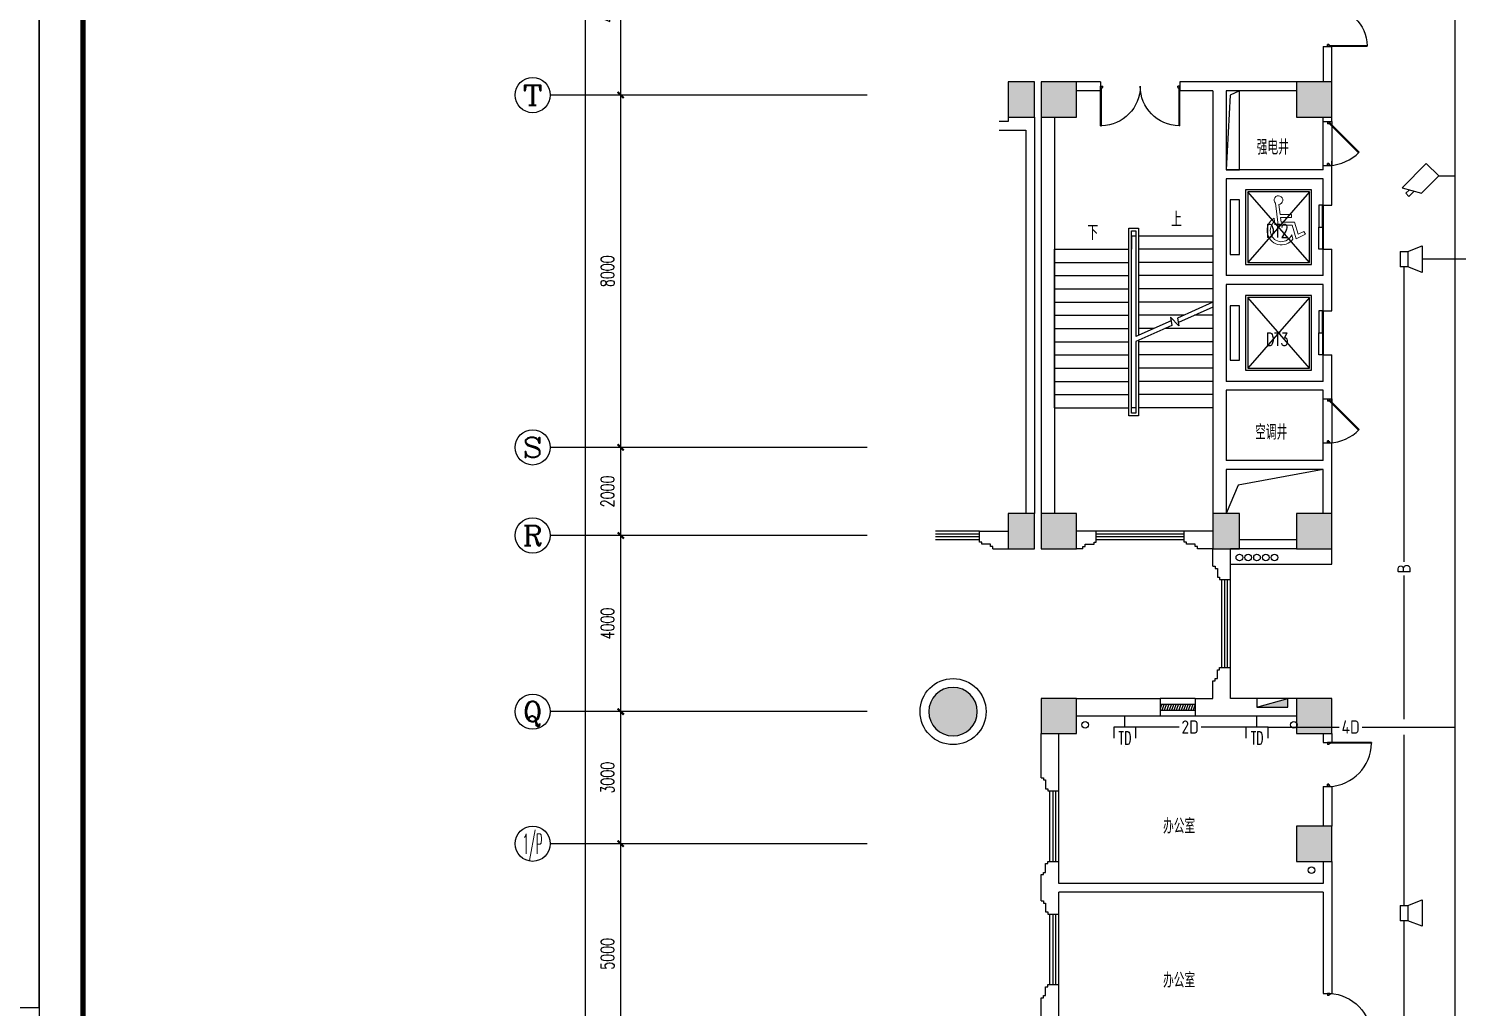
# Model space of a CAD drawing. Extents: x 190999 to 834799, y -200814 to 215286.
# Drawn here: x 666362 to 698799, y -12314 to 9914 of the extents above; entities that cross this region are included whole.
import ezdxf
from ezdxf.enums import TextEntityAlignment as Align

# ---------------------------------------------------------------- set-up
doc = ezdxf.new("R2010")
doc.units = 0
doc.header["$LTSCALE"] = 1000
doc.header["$MEASUREMENT"] = 0
doc.linetypes.add('CONTINOUS', pattern=[0])
for name, color, linetype in [('00-EQUIP', 3, 'Continuous'), ('00-SIG_TEXT', 7, 'Continuous'), ('00-WIRE-4', 6, 'Continuous'), ('A-墙线', 2, 'Continuous'), ('A-外包装修', 250, 'Continuous'), ('A-外窗', 145, 'Continuous'), ('A-门', 167, 'Continuous'), ('AXIS', 3, 'Continuous'), ('AXIS_TEXT', 7, 'Continuous'), ('COLUMN', 2, 'Continuous'), ('DIM_SYMB', 3, 'Continuous'), ('EQUIP_消火栓', 6, 'Continuous'), ('PUB_HATCH', 250, 'Continuous'), ('PUB_TEXT', 7, 'Continuous'), ('STAIR', 5, 'Continuous'), ('WALL', 4, 'Continuous'), ('WINDOW', 7, 'Continuous'), ('图框', 189, 'Continuous'), ('房间名称', 7, 'Continuous'), ('桥架', 1, 'Continuous'), ('洞口线', 177, 'Continuous'), ('电井开洞', 6, 'Continuous'), ('雨水管', 3, 'Continuous')]:
    doc.layers.add(name, color=color, linetype=linetype)
doc.layers.add('1-3残疾人坐席', color=7, linetype='Continuous', lineweight=9)
doc.styles.add('-GBCBIGGBENOR', font='GBENOR.shx', dxfattribs={"bigfont": 'GBCBIG.shx'})
doc.styles.add('_COMPLEX', font='COMPLEX.shx', dxfattribs={"width": 0.5})
doc.styles.add('_TCH_AXIS', font='COMPLEX', dxfattribs={"bigfont": 'GBCBIG'})
doc.styles.add('_TCH_DIM', font='SIMPLEX', dxfattribs={"bigfont": 'GBCBIG'})
doc.styles.add('COMPLEX', font='COMPLEX')
doc.styles.add('DIM_FONT', font='SIMPLEX', dxfattribs={"width": 0.7, "bigfont": 'GBCBIG'})
doc.styles.get("Standard").update_dxf_attribs({"font": 'simhei.ttf'})
doc.dimstyles.new('DIMN', dxfattribs={"dimtxt": 300, "dimasz": 100, "dimexe": 250, "dimexo": 300, "dimgap": 150, "dimtad": 1, "dimdec": 0, "dimzin": 0, "dimdsep": 46, "dimtxsty": 'DIM_FONT', "dimblk": 'ARCHTICK', "dimcen": 0.09, "dimclrt": 7, "dimazin": 2, "dimtfac": 1, "dimtdec": 0, "dimtix": 1, "dimtmove": 2, "dimatfit": 3, "dimfxl": 0, "dimtolj": 1, "dimtzin": 0, "dimarcsym": 0})

# ---------------------------------------------------------------- blocks, each defined once
blk = doc.blocks.new('TJAD_TK_A0')
at = {"layer": '图框'}
for p, q in [((2162, -441.7), (2162, 399.3)), ((973, -441.7), (2162, -441.7))]:
    blk.add_line(p, q, dxfattribs=at)
at = {"layer": '图框', "const_width": 1.2}
blk.add_lwpolyline([(2152, -431.7), (2152, 389.3), (998, 389.3), (998, -431.7)], close=True, dxfattribs=at)
blk = doc.blocks.new('m1800')
at = {"layer": 'A-墙线'}
for p, q in [((-900, -100), (-900, 100)), ((900, -100), (900, 100))]:
    blk.add_line(p, q, dxfattribs=at)
at = {"layer": 'A-门'}
for p, q in [((-900, 900), (-900, 0)), ((-900, 900), (-880, 900)), ((-880, 900), (-880, 50)), ((880, 900), (880, 50)), ((900, 900), (880, 900)), ((900, 900), (900, 0)), ((-900, 50), (-870, 50)), ((-900, 0), (-850, 0)), ((-870, 50), (-870, 30)), ((-870, 30), (-850, 30)), ((-850, 30), (-850, 0)), ((850, 30), (850, 0)), ((870, 30), (850, 30)), ((900, 0), (850, 0)), ((870, 50), (870, 30)), ((900, 50), (870, 50))]:
    blk.add_line(p, q, dxfattribs=at)
for centre, start, end in [((-900, 0), 0, 88.7267), ((900, 0), 91.2733, 180)]:
    blk.add_arc(centre, 900, start, end, dxfattribs=at)
blk = doc.blocks.new('wza')
at = {"layer": '1-3残疾人坐席', "linetype": 'CONTINOUS'}
for p, q in [((0, 0), (-66, 501)), ((40, 245), (10, 473)), ((-83, 80), (-94, 160)), ((0, 0), (318, 0)), ((40, 245), (302, 245)), ((63, 72), (50, 173)), ((50, 173), (302, 173)), ((63, 72), (372, 72)), ((302, 173), (302, 245)), ((372, 72), (452, -206)), ((307, -220), (334, -315)), ((318, 0), (407, -309)), ((407, -309), (615, -205)), ((452, -206), (583, -140)), ((583, -140), (615, -205))]:
    blk.add_line(p, q, dxfattribs=at)
for centre, radius, start, end in [((4, 570), 98.4, 273.7427, 224.6237), ((72, -121), 326, 120.5826, 323.3889), ((72, -121), 254, 127.7051, 337.0637)]:
    blk.add_arc(centre, radius, start, end, dxfattribs=at)
blk = doc.blocks.new('$TwtSys$00000434')
for p, q in [((-0.5, 0.5), (-0.5, -0.5)), ((-0.5, -0.5), (0.5, 0.5)), ((0.5, 0.5), (-0.5, 0.5)), ((0.5, -0.5), (0.5, 0.5)), ((-0.5, -0.5), (0.5, -0.5))]:
    blk.add_line(p, q)
blk.add_solid([(0.5, -0.5), (0.5, 0.5), (-0.5, -0.5)])
blk = doc.blocks.new('bfm01')
at = {"layer": 'A-墙线'}
for p, q in [((-200, 0), (0, 0)), ((-200, -1000), (0, -1000))]:
    blk.add_line(p, q, dxfattribs=at)
at = {"layer": 'A-门'}
for p, q in [((-200, -1000), (-200, 0)), ((-100, 0), (-100, -50)), ((-70, -50), (-100, -50)), ((-50, -30), (-70, -30)), ((-70, -30), (-70, -50)), ((-64, -44), (-50, -30)), ((-64, -44), (603, -711)), ((-50, 0), (-50, -30)), ((-50, -30), (617, -697)), ((0, 0), (0, -1000)), ((-70, -950), (-100, -950)), ((-100, -1000), (-100, -950)), ((-70, -970), (-70, -950)), ((-50, -970), (-70, -970)), ((-50, -1000), (-50, -970)), ((-50, -1000), (-100, -1000))]:
    blk.add_line(p, q, dxfattribs=at)
blk.add_arc((-100, 0), 1000, 272.866, 315.8103, dxfattribs=at)
blk = doc.blocks.new('m1000')
at = {"layer": 'A-墙线'}
for p, q in [((0, 0), (0, 200)), ((1000, 0), (1000, 200))]:
    blk.add_line(p, q, dxfattribs=at)
at = {"layer": 'A-门'}
for p, q in [((0, 1100), (0, 100)), ((0, 1100), (20, 1100)), ((20, 1100), (20, 150)), ((0, 150), (30, 150)), ((0, 100), (50, 100)), ((30, 150), (30, 130)), ((30, 130), (50, 130)), ((50, 130), (50, 100)), ((950, 130), (950, 100)), ((970, 130), (950, 130)), ((1000, 100), (950, 100)), ((970, 150), (970, 130)), ((1000, 150), (970, 150)), ((1000, 150), (1000, 100))]:
    blk.add_line(p, q, dxfattribs=at)
blk.add_arc((0, 100), 1000, 2.866, 88.854, dxfattribs=at)
blk = doc.blocks.new('$WINLIB2D$00000039')
at = {"color": 0}
for p, q in [((0.5, 0.5), (-0.5, 0.5)), ((-0.5, 0.167), (0.5, 0.167)), ((-0.452, -0.167), (-0.5, 0.084)), ((-0.384, -0.167), (-0.448, 0.167)), ((-0.316, -0.167), (-0.38, 0.167)), ((-0.248, -0.167), (-0.312, 0.167)), ((-0.18, -0.167), (-0.244, 0.167)), ((-0.112, -0.167), (-0.176, 0.167)), ((-0.044, -0.167), (-0.108, 0.167)), ((0.024, -0.167), (-0.04, 0.167)), ((0.092, -0.167), (0.028, 0.167)), ((0.16, -0.167), (0.096, 0.167)), ((0.228, -0.167), (0.164, 0.167)), ((0.296, -0.167), (0.232, 0.167)), ((0.364, -0.167), (0.3, 0.167)), ((0.432, -0.167), (0.368, 0.167)), ((0.5, -0.167), (0.436, 0.167)), ((-0.5, -0.167), (0.5, -0.167)), ((0.5, -0.5), (-0.5, -0.5))]:
    blk.add_line(p, q, dxfattribs=at)
blk = doc.blocks.new('_ArchTick')
at = {"const_width": 0.5}
blk.add_lwpolyline([(-0.7, -0.7), (0.7, 0.7)], dxfattribs=at)
blk = doc.blocks.new('*D678')
at = {"layer": 'AXIS', "color": 0, "lineweight": -2}
for p, q in [((680599, -8596), (679554, -8596)), ((679804, -13596), (679804, -8596)), ((680599, -13596), (679554, -13596))]:
    blk.add_line(p, q, dxfattribs=at)
at = {"layer": 'Defpoints', "color": 0}
for p in [(679804, -8596), (680899, -8596), (680899, -13596)]:
    blk.add_point(p, dxfattribs=at)
at = {"layer": 'AXIS', "color": 0, "lineweight": -2, "xscale": 100, "yscale": 100, "zscale": 100}
for p, rotation in [((679804, -8596), 90), ((679804, -13596), 270)]:
    blk.add_blockref('_ArchTick', p, dxfattribs=dict(at, rotation=rotation))
at = {"layer": 'AXIS', "color": 7, "insert": (679504, -11096), "char_height": 300, "attachment_point": 5, "rotation": 90, "style": 'DIM_FONT'}
blk.add_mtext('\\A1;5000', dxfattribs=at)
blk = doc.blocks.new('*D679')
at = {"layer": 'AXIS', "color": 0, "lineweight": -2}
for p, q in [((680599, -5596), (679554, -5596)), ((679804, -8596), (679804, -5596)), ((680599, -8596), (679554, -8596))]:
    blk.add_line(p, q, dxfattribs=at)
at = {"layer": 'Defpoints', "color": 0}
for p in [(679804, -5596), (680899, -5596), (680899, -8596)]:
    blk.add_point(p, dxfattribs=at)
at = {"layer": 'AXIS', "color": 0, "lineweight": -2, "xscale": 100, "yscale": 100, "zscale": 100}
for p, rotation in [((679804, -5596), 90), ((679804, -8596), 270)]:
    blk.add_blockref('_ArchTick', p, dxfattribs=dict(at, rotation=rotation))
at = {"layer": 'AXIS', "color": 7, "insert": (679504, -7096), "char_height": 300, "attachment_point": 5, "rotation": 90, "style": 'DIM_FONT'}
blk.add_mtext('\\A1;3000', dxfattribs=at)
blk = doc.blocks.new('*D680')
at = {"layer": 'AXIS', "color": 0, "lineweight": -2}
for p, q in [((680599, -1596), (679554, -1596)), ((679804, -5596), (679804, -1596)), ((680599, -5596), (679554, -5596))]:
    blk.add_line(p, q, dxfattribs=at)
at = {"layer": 'Defpoints', "color": 0}
for p in [(679804, -1596), (680899, -1596), (680899, -5596)]:
    blk.add_point(p, dxfattribs=at)
at = {"layer": 'AXIS', "color": 0, "lineweight": -2, "xscale": 100, "yscale": 100, "zscale": 100}
for p, rotation in [((679804, -1596), 90), ((679804, -5596), 270)]:
    blk.add_blockref('_ArchTick', p, dxfattribs=dict(at, rotation=rotation))
at = {"layer": 'AXIS', "color": 7, "insert": (679504, -3596), "char_height": 300, "attachment_point": 5, "rotation": 90, "style": 'DIM_FONT'}
blk.add_mtext('\\A1;4000', dxfattribs=at)
blk = doc.blocks.new('*D681')
at = {"layer": 'AXIS', "color": 0, "lineweight": -2}
for p, q in [((680599, 404), (679554, 404)), ((679804, -1596), (679804, 404)), ((680599, -1596), (679554, -1596))]:
    blk.add_line(p, q, dxfattribs=at)
at = {"layer": 'Defpoints', "color": 0}
for p in [(679804, 404), (680899, 404), (680899, -1596)]:
    blk.add_point(p, dxfattribs=at)
at = {"layer": 'AXIS', "color": 0, "lineweight": -2, "xscale": 100, "yscale": 100, "zscale": 100}
for p, rotation in [((679804, 404), 90), ((679804, -1596), 270)]:
    blk.add_blockref('_ArchTick', p, dxfattribs=dict(at, rotation=rotation))
at = {"layer": 'AXIS', "color": 7, "insert": (679504, -596), "char_height": 300, "attachment_point": 5, "rotation": 90, "style": 'DIM_FONT'}
blk.add_mtext('\\A1;2000', dxfattribs=at)
blk = doc.blocks.new('*D682')
at = {"layer": 'AXIS', "color": 0, "lineweight": -2}
for p, q in [((680599, 8404), (679554, 8404)), ((679804, 404), (679804, 8404)), ((680599, 404), (679554, 404))]:
    blk.add_line(p, q, dxfattribs=at)
at = {"layer": 'Defpoints', "color": 0}
for p in [(679804, 8404), (680899, 8404), (680899, 404)]:
    blk.add_point(p, dxfattribs=at)
at = {"layer": 'AXIS', "color": 0, "lineweight": -2, "xscale": 100, "yscale": 100, "zscale": 100}
for p, rotation in [((679804, 8404), 90), ((679804, 404), 270)]:
    blk.add_blockref('_ArchTick', p, dxfattribs=dict(at, rotation=rotation))
at = {"layer": 'AXIS', "color": 7, "insert": (679504, 4404), "char_height": 300, "attachment_point": 5, "rotation": 90, "style": 'DIM_FONT'}
blk.add_mtext('\\A1;8000', dxfattribs=at)
blk = doc.blocks.new('*D683')
at = {"layer": 'AXIS', "color": 0, "lineweight": -2}
for p, q in [((680599, 12404), (679554, 12404)), ((679804, 8404), (679804, 12404)), ((680599, 8404), (679554, 8404))]:
    blk.add_line(p, q, dxfattribs=at)
at = {"layer": 'Defpoints', "color": 0}
for p in [(679804, 12404), (680899, 12404), (680899, 8404)]:
    blk.add_point(p, dxfattribs=at)
at = {"layer": 'AXIS', "color": 0, "lineweight": -2, "xscale": 100, "yscale": 100, "zscale": 100}
for p, rotation in [((679804, 12404), 90), ((679804, 8404), 270)]:
    blk.add_blockref('_ArchTick', p, dxfattribs=dict(at, rotation=rotation))
at = {"layer": 'AXIS', "color": 7, "insert": (679504, 10404), "char_height": 300, "attachment_point": 5, "rotation": 90, "style": 'DIM_FONT'}
blk.add_mtext('\\A1;4000', dxfattribs=at)
blk = doc.blocks.new('*D691')
at = {"layer": 'AXIS', "color": 0, "lineweight": -2}
for p, q in [((680599, 26404), (678754, 26404)), ((679004, -61596), (679004, 26404)), ((680599, -61596), (678754, -61596))]:
    blk.add_line(p, q, dxfattribs=at)
at = {"layer": 'Defpoints', "color": 0}
for p in [(679004, 26404), (680899, 26404), (680899, -61596)]:
    blk.add_point(p, dxfattribs=at)
at = {"layer": 'AXIS', "color": 0, "lineweight": -2, "xscale": 100, "yscale": 100, "zscale": 100}
for p, rotation in [((679004, 26404), 90), ((679004, -61596), 270)]:
    blk.add_blockref('_ArchTick', p, dxfattribs=dict(at, rotation=rotation))
at = {"layer": 'AXIS', "color": 7, "insert": (678704, -17596), "char_height": 300, "attachment_point": 5, "rotation": 90, "style": 'DIM_FONT'}
blk.add_mtext('\\A1;88000', dxfattribs=at)
blk = doc.blocks.new('_AXISO')
blk.add_circle((0, 0), 0.5)
at = {"layer": 'AXIS_TEXT', "style": 'COMPLEX', "width": 1.041667}
blk.add_attdef('A', text='', height=0.56, dxfattribs=at).set_placement((-0.25, -0.28), (0.25, -0.28), align=Align.FIT)
blk = doc.blocks.new('_LINKPT1')
at = {"color": 0}
blk.add_line((0, 0), (0, 0), dxfattribs=at)
blk = doc.blocks.new('IO37IMB6')
for p, q in [((-0.5, 0.499), (-0.5, 0.999)), ((0.5, 0.999), (0.5, 0.499)), ((0.5, 0.499), (-0.5, 0.499)), ((0, 0.5), (0, 0))]:
    blk.add_line(p, q)
at = {"xscale": 0.002, "yscale": 0.002, "zscale": 0.002}
for p in [(0, 1.384), (-0.5, 0.499), (0, 0), (0.5, 0.499)]:
    blk.add_blockref('_LINKPT1', p, dxfattribs=at)
at = {"style": '_COMPLEX', "width": 0.6, "flags": 8}
blk.add_attdef('$TEXT$', text='', height=0.6, dxfattribs=at).set_placement((0, 1), align=Align.MIDDLE_CENTER)
at = {"flags": 9}
blk.add_attdef('A', (0, 0), '', height=0.00002, dxfattribs=at)
blk = doc.blocks.new('_I71UQN')
for p, q in [((-0.837, 0.1), (-0.609, 0.1)), ((-0.837, -0.1), (-0.837, 0.1)), ((-0.78, 0.4), (-0.323, -0.4)), ((0.78, 0.4), (-0.78, 0.4)), ((0.78, 0.4), (0.78, -0.4)), ((-0.837, -0.1), (-0.494, -0.1)), ((0.78, -0.4), (-0.323, -0.4))]:
    blk.add_line(p, q)
at = {"xscale": 0.002, "yscale": 0.002, "zscale": 0.002}
for p in [(0, 0.4), (0.78, 0), (0, -0.4)]:
    blk.add_blockref('_LINKPT1', p, dxfattribs=at)
at = {"flags": 9}
blk.add_attdef('A', (0, 0), '', height=0.00002, dxfattribs=at)
blk = doc.blocks.new('OS28WV87')
for p, q in [((0, 0.35), (0, -0.35)), ((0, 0.35), (0.35, 0.35)), ((0.35, 0.35), (1, 0.6)), ((0.35, 0.35), (0.35, -0.35)), ((1, 0.6), (1, -0.6)), ((0.35, -0.35), (0, -0.35)), ((1, -0.6), (0.35, -0.35))]:
    blk.add_line(p, q)
at = {"xscale": 0.002, "yscale": 0.002, "zscale": 0.002}
for p in [(0, 0), (0.175, 0.35), (1, 0), (0.175, -0.35)]:
    blk.add_blockref('_LINKPT1', p, dxfattribs=at)
at = {"flags": 9}
blk.add_attdef('A', (0, 0), '', height=0.00002, dxfattribs=at)

msp = doc.modelspace()

# ---------------------------------------------------------------- hatches: boundary and pattern name
at = {"layer": 'PUB_HATCH'}
for points in [[(689198.5, 7903.7), (689198.5, 8703.7), (688598.5, 8703.7), (688598.5, 7903.7)], [(690148.5, 7903.7), (690148.5, 8703.7), (689348.5, 8703.7), (689348.5, 7903.7)], [(695948.5, 7903.7), (695948.5, 8703.7), (695148.5, 8703.7), (695148.5, 7903.7)], [(689198.5, -1896.3), (689198.5, -1096.3), (688598.5, -1096.3), (688598.5, -1896.3)], [(690148.5, -1896.3), (690148.5, -1096.3), (689348.5, -1096.3), (689348.5, -1896.3)], [(693848.5, -1896.3), (693848.5, -1096.3), (693248.5, -1096.3), (693248.5, -1896.3)], [(695948.5, -1896.3), (695948.5, -1096.3), (695148.5, -1096.3), (695148.5, -1896.3)], [(686798.5, -5596.3, 1), (687898.5, -5596.3, 1)], [(690148.5, -6096.3), (690148.5, -5296.3), (689348.5, -5296.3), (689348.5, -6096.3)], [(695948.5, -6096.3), (695948.5, -5296.3), (695148.5, -5296.3), (695148.5, -6096.3)], [(695948.5, -8996.3), (695948.5, -8196.3), (695148.5, -8196.3), (695148.5, -8996.3)]]:
    msp.add_hatch(color=256, dxfattribs=at).paths.add_polyline_path(points)

# ---------------------------------------------------------------- linework, layer by layer
at = {"layer": '00-WIRE-4'}
for p, q in [((698375.5, 6568.8), (698748.5, 6568.8)), ((701136.8, 4678.7), (697998.5, 4678.7)), ((697586, -2197.7), (697586, 4503.7)), ((697586, -5770.8), (697586, -2502.7)), ((692480.5, -5945.8), (691498.5, -5945.8)), ((693998.5, -5945.8), (692981.1, -5945.8)), ((694498.5, -5945.8), (696115.2, -5945.8)), ((696634.5, -5945.8), (698748.5, -5945.8)), ((697586, -9996.3), (697586, -6120.8)), ((697586, -13071.8), (697586, -10346.3))]:
    msp.add_line(p, q, dxfattribs=at)
at = {"layer": 'A-墙线'}
for p, q in [((695748.5, 9503.7), (695748.5, 8703.7)), ((695948.5, 8703.7), (695948.5, 9503.7)), ((690698.5, 8703.7), (690148.5, 8703.7)), ((690698.5, 8503.7), (690148.5, 8503.7)), ((695148.5, 8703.7), (692498.5, 8703.7)), ((693248.5, 8503.7), (692498.5, 8503.7)), ((693248.5, 8503.7), (693248.5, -1296.3)), ((695148.5, 8503.7), (693548.5, 8503.7)), ((693548.5, 8503.7), (693548.5, 6703.7)), ((688598.5, 7803.7), (688398.5, 7803.7)), ((688598.5, 7903.7), (688598.5, 7803.7)), ((689198.5, 7903.7), (689198.5, -1096.3)), ((689348.5, 7903.7), (689348.5, -1196.3)), ((689648.5, 7903.7), (689648.5, -1096.3)), ((695748.5, 7803.7), (695748.5, 7903.7)), ((695948.5, 7803.7), (695948.5, 7903.7)), ((688398.5, 7603.7), (688998.5, 7603.7)), ((688998.5, 7603.7), (688998.5, -1096.3)), ((695948.5, 5903.7), (695948.5, 6903.7)), ((695748.5, 6703.7), (693548.5, 6703.7)), ((693548.5, 6503.7), (693548.5, 4303.7)), ((695748.5, 6503.7), (693548.5, 6503.7)), ((695748.5, 6703.7), (695748.5, 6803.7)), ((695748.5, 5903.7), (695748.5, 6503.7)), ((695748.5, 5903.7), (695948.5, 5903.7)), ((695748.5, 4303.7), (695748.5, 4903.7)), ((695748.5, 4903.7), (695948.5, 4903.7)), ((695948.5, 3503.7), (695948.5, 4903.7)), ((695748.5, 4303.7), (693548.5, 4303.7)), ((693548.5, 4103.7), (693548.5, 1903.7)), ((695748.5, 4103.7), (693548.5, 4103.7)), ((695748.5, 3503.7), (695748.5, 4103.7)), ((695748.5, 3503.7), (695948.5, 3503.7)), ((695748.5, 1903.7), (695748.5, 2503.7)), ((695748.5, 2503.7), (695948.5, 2503.7)), ((695948.5, 1403.7), (695948.5, 2503.7)), ((695748.5, 1903.7), (693548.5, 1903.7)), ((693548.5, 1703.7), (693548.5, 103.7)), ((695748.5, 1703.7), (693548.5, 1703.7)), ((695748.5, 1503.7), (695748.5, 1703.7)), ((695748.5, 103.7), (695748.5, 503.7)), ((695948.5, -1096.3), (695948.5, 508.7)), ((695748.5, 103.7), (693548.5, 103.7)), ((693548.5, -96.3), (693548.5, -1096.3)), ((695748.5, -96.3), (693548.5, -96.3)), ((695748.5, -1096.3), (695748.5, -96.3)), ((687948.5, -1496.3), (688598.5, -1496.3)), ((687948.5, -1746.3), (687948.5, -1496.3)), ((690598.5, -1496.3), (690148.5, -1496.3)), ((690598.5, -1746.3), (690598.5, -1496.3)), ((693248.5, -1496.3), (692598.5, -1496.3)), ((692598.5, -1746.3), (692598.5, -1496.3)), ((687998.5, -1746.3), (687948.5, -1746.3)), ((687998.5, -1796.3), (687998.5, -1746.3)), ((688198.5, -1796.3), (687998.5, -1796.3)), ((688198.5, -1846.3), (688198.5, -1796.3)), ((688248.5, -1846.3), (688198.5, -1846.3)), ((688248.5, -1896.3), (688248.5, -1846.3)), ((688248.5, -1896.3), (688598.5, -1896.3)), ((690298.5, -1896.3), (690148.5, -1896.3)), ((690298.5, -1896.3), (690298.5, -1846.3)), ((690298.5, -1846.3), (690348.5, -1846.3)), ((690348.5, -1846.3), (690348.5, -1796.3)), ((690348.5, -1796.3), (690548.5, -1796.3)), ((690548.5, -1746.3), (690598.5, -1746.3)), ((690548.5, -1796.3), (690548.5, -1746.3)), ((692648.5, -1746.3), (692598.5, -1746.3)), ((692648.5, -1796.3), (692648.5, -1746.3)), ((692848.5, -1796.3), (692648.5, -1796.3)), ((692848.5, -1846.3), (692848.5, -1796.3)), ((692898.5, -1846.3), (692848.5, -1846.3)), ((692898.5, -1896.3), (692898.5, -1846.3)), ((693248.5, -1896.3), (692898.5, -1896.3)), ((693248.5, -2296.3), (693248.5, -1896.3)), ((695148.5, -1896.3), (693648.5, -1896.3)), ((693648.5, -2596.3), (693648.5, -1896.3)), ((695148.5, -1696.3), (693848.5, -1696.3)), ((693248.5, -2296.3), (693298.5, -2296.3)), ((693298.5, -2296.3), (693298.5, -2346.3)), ((693298.5, -2346.3), (693348.5, -2346.3)), ((693348.5, -2346.3), (693348.5, -2546.3)), ((693348.5, -2546.3), (693398.5, -2546.3)), ((693398.5, -2546.3), (693398.5, -2596.3)), ((693398.5, -2596.3), (693648.5, -2596.3)), ((693298.5, -4846.3), (693348.5, -4846.3)), ((693298.5, -4896.3), (693298.5, -4846.3)), ((693348.5, -4646.3), (693398.5, -4646.3)), ((693348.5, -4846.3), (693348.5, -4646.3)), ((693398.5, -4646.3), (693398.5, -4596.3)), ((693398.5, -4596.3), (693648.5, -4596.3)), ((693648.5, -5296.3), (693648.5, -4596.3)), ((693248.5, -5296.3), (693248.5, -4896.3)), ((693248.5, -4896.3), (693298.5, -4896.3)), ((695148.5, -5296.3), (693648.5, -5296.3)), ((692048.5, -5696.3), (690148.5, -5696.3)), ((695148.5, -5696.3), (692848.5, -5696.3)), ((689348.5, -7096.3), (689348.5, -6096.3)), ((689748.5, -7396.3), (689748.5, -6096.3)), ((695748.5, -6096.3), (695748.5, -6296.3)), ((695948.5, -6096.3), (695948.5, -6296.3)), ((689348.5, -7096.3), (689398.5, -7096.3)), ((689398.5, -7096.3), (689398.5, -7146.3)), ((689398.5, -7146.3), (689448.5, -7146.3)), ((689448.5, -7146.3), (689448.5, -7346.3)), ((689448.5, -7346.3), (689498.5, -7346.3)), ((689498.5, -7346.3), (689498.5, -7396.3)), ((689498.5, -7396.3), (689748.5, -7396.3)), ((695748.5, -7296.3), (695748.5, -8196.3)), ((695948.5, -7296.3), (695948.5, -8196.3)), ((689448.5, -9046.3), (689498.5, -9046.3)), ((689448.5, -9246.3), (689448.5, -9046.3)), ((689498.5, -9046.3), (689498.5, -8996.3)), ((689498.5, -8996.3), (689748.5, -8996.3)), ((689748.5, -9496.3), (689748.5, -8996.3)), ((695748.5, -8996.3), (695748.5, -9496.3)), ((695948.5, -8996.3), (695948.5, -11994.3)), ((689348.5, -9896.3), (689348.5, -9296.3)), ((689348.5, -9296.3), (689398.5, -9296.3)), ((689398.5, -9246.3), (689448.5, -9246.3)), ((689398.5, -9296.3), (689398.5, -9246.3)), ((695748.5, -9496.3), (689748.5, -9496.3)), ((689748.5, -10196.3), (689748.5, -9696.3)), ((695748.5, -9696.3), (689748.5, -9696.3)), ((695748.5, -9696.3), (695748.5, -11994.3)), ((689348.5, -9896.3), (689398.5, -9896.3)), ((689398.5, -9896.3), (689398.5, -9946.3)), ((689398.5, -9946.3), (689448.5, -9946.3)), ((689448.5, -9946.3), (689448.5, -10146.3)), ((689448.5, -10146.3), (689498.5, -10146.3)), ((689498.5, -10146.3), (689498.5, -10196.3)), ((689498.5, -10196.3), (689748.5, -10196.3)), ((689448.5, -11846.3), (689498.5, -11846.3)), ((689448.5, -12046.3), (689448.5, -11846.3)), ((689498.5, -11846.3), (689498.5, -11796.3)), ((689498.5, -11796.3), (689748.5, -11796.3)), ((689748.5, -13196.3), (689748.5, -11796.3)), ((689348.5, -13196.3), (689348.5, -12096.3)), ((689348.5, -12096.3), (689398.5, -12096.3)), ((689398.5, -12046.3), (689448.5, -12046.3)), ((689398.5, -12096.3), (689398.5, -12046.3))]:
    msp.add_line(p, q, dxfattribs=at)
at = {"layer": 'A-外包装修'}
msp.add_circle((687348.5, -5596.3), 750, dxfattribs=at)
at = {"layer": 'A-外窗'}
for p, q in [((687948.5, -1496.3), (686948.5, -1496.3)), ((687948.5, -1566.3), (686948.5, -1566.3)), ((692598.5, -1496.3), (690598.5, -1496.3)), ((692598.5, -1566.3), (690598.5, -1566.3)), ((687948.5, -1626.3), (686948.5, -1626.3)), ((687948.5, -1696.3), (686948.5, -1696.3)), ((692598.5, -1626.3), (690598.5, -1626.3)), ((692598.5, -1696.3), (690598.5, -1696.3)), ((693448.5, -4596.3), (693448.5, -2596.3)), ((693518.5, -4596.3), (693518.5, -2596.3)), ((693578.5, -4596.3), (693578.5, -2596.3)), ((693648.5, -4596.3), (693648.5, -2596.3)), ((689548.5, -8996.3), (689548.5, -7396.3)), ((689618.5, -8996.3), (689618.5, -7396.3)), ((689678.5, -8996.3), (689678.5, -7396.3)), ((689748.5, -8996.3), (689748.5, -7396.3)), ((689548.5, -11796.3), (689548.5, -10196.3)), ((689618.5, -11796.3), (689618.5, -10196.3)), ((689678.5, -11796.3), (689678.5, -10196.3)), ((689748.5, -11796.3), (689748.5, -10196.3))]:
    msp.add_line(p, q, dxfattribs=at)
at = {"layer": 'A-门'}
for p, q in [((695748.5, 5903.7), (695748.5, 4903.7)), ((695748.5, 3503.7), (695748.5, 2503.7))]:
    msp.add_line(p, q, dxfattribs=at)
for points in [[(695733.6, 5903.7), (695653.7, 5903.7), (695653.7, 5403.7), (695733.6, 5403.7)], [(695733.6, 4903.7), (695653.7, 4903.7), (695653.7, 5403.7), (695733.6, 5403.7)], [(695733.6, 3503.7), (695653.7, 3503.7), (695653.7, 3003.7), (695733.6, 3003.7)], [(695733.6, 2503.7), (695653.7, 2503.7), (695653.7, 3003.7), (695733.6, 3003.7)]]:
    msp.add_lwpolyline(points, close=True, dxfattribs=at)
at = {"layer": 'AXIS'}
for p, q in [((685398.5, 8403.7), (678204.1, 8403.7)), ((685398.5, 403.7), (678204.1, 403.7)), ((685398.5, -1596.3), (678204.1, -1596.3)), ((685398.5, -5596.3), (678204.1, -5596.3)), ((685398.5, -8596.3), (678204.1, -8596.3))]:
    msp.add_line(p, q, dxfattribs=at)
at = {"layer": 'COLUMN'}
for p, q in [((689198.5, 8703.7), (688598.5, 8703.7)), ((688598.5, 8703.7), (688598.5, 7903.7)), ((689198.5, 7903.7), (689198.5, 8703.7)), ((690148.5, 8703.7), (689348.5, 8703.7)), ((689348.5, 8703.7), (689348.5, 7903.7)), ((690148.5, 7903.7), (690148.5, 8703.7)), ((695948.5, 8703.7), (695148.5, 8703.7)), ((695148.5, 8703.7), (695148.5, 7903.7)), ((695948.5, 7903.7), (695948.5, 8703.7)), ((688598.5, 7903.7), (689198.5, 7903.7)), ((689348.5, 7903.7), (690148.5, 7903.7)), ((695148.5, 7903.7), (695948.5, 7903.7)), ((689198.5, -1096.3), (688598.5, -1096.3)), ((688598.5, -1096.3), (688598.5, -1896.3)), ((689198.5, -1896.3), (689198.5, -1096.3)), ((690148.5, -1096.3), (689348.5, -1096.3)), ((689348.5, -1096.3), (689348.5, -1896.3)), ((690148.5, -1896.3), (690148.5, -1096.3)), ((693848.5, -1096.3), (693248.5, -1096.3)), ((693248.5, -1096.3), (693248.5, -1896.3)), ((693848.5, -1896.3), (693848.5, -1096.3)), ((695948.5, -1096.3), (695148.5, -1096.3)), ((695148.5, -1096.3), (695148.5, -1896.3)), ((695948.5, -1896.3), (695948.5, -1096.3)), ((688598.5, -1896.3), (689198.5, -1896.3)), ((689348.5, -1896.3), (690148.5, -1896.3)), ((693248.5, -1896.3), (693848.5, -1896.3)), ((695148.5, -1896.3), (695948.5, -1896.3)), ((690148.5, -5296.3), (689348.5, -5296.3)), ((689348.5, -5296.3), (689348.5, -6096.3)), ((690148.5, -6096.3), (690148.5, -5296.3)), ((695948.5, -5296.3), (695148.5, -5296.3)), ((695148.5, -5296.3), (695148.5, -6096.3)), ((695948.5, -6096.3), (695948.5, -5296.3)), ((689348.5, -6096.3), (690148.5, -6096.3)), ((695148.5, -6096.3), (695948.5, -6096.3)), ((695948.5, -8196.3), (695148.5, -8196.3)), ((695148.5, -8196.3), (695148.5, -8996.3)), ((695948.5, -8996.3), (695948.5, -8196.3)), ((695148.5, -8996.3), (695948.5, -8996.3))]:
    msp.add_line(p, q, dxfattribs=at)
for start, end in [(0, 180), (180, 0)]:
    msp.add_arc((687348.5, -5596.3), 550, start, end, dxfattribs=at)
at = {"layer": 'DIM_SYMB'}
for points in [[(692403.5, 5203.7, 0, 0, 0), (692403.5, 3703.7, 80, 0, 0), (692403.5, 3403.7, 0, 0, 0)], [(690493.9, 4903.7, 0, 0, 0), (690493.2, -46.7, 0, 0, 0), (692403.5, -46.7, 0, 0, 0), (692403.5, 2878.9, 80, 0, 0), (692403.5, 3178.9, 0, 0, 0)]]:
    msp.add_lwpolyline(points, format="xyseb", dxfattribs=at)
at = {"layer": 'STAIR'}
for p, q in [((695437, 6203.7), (694037, 4603.7)), ((695437, 4603.7), (694037, 6203.7)), ((691338.5, 1123.7), (691338.5, 5383.7)), ((691338.5, 5383.7), (691558.5, 5383.7)), ((691398.5, 1183.7), (691398.5, 5323.7)), ((691398.5, 5323.7), (691498.5, 5323.7)), ((691498.5, 5203.7), (691398.5, 5203.7)), ((691398.5, 5203.7), (691398.5, 4903.7)), ((691498.5, 5323.7), (691498.5, 2918.4)), ((691498.5, 5203.7), (691498.5, 2918.4)), ((691558.5, 5383.7), (691558.5, 2945.2)), ((693248.5, 5203.7), (691558.5, 5203.7)), ((693248.5, 5203.7), (693248.5, 3698.4)), ((689648.5, 1303.7), (689648.5, 4903.7)), ((689648.5, 4903.7), (691338.5, 4903.7)), ((691398.5, 1303.7), (691398.5, 4903.7)), ((693248.5, 4903.7), (691558.5, 4903.7)), ((689648.5, 4603.7), (691338.5, 4603.7)), ((693248.5, 4603.7), (691558.5, 4603.7)), ((689648.5, 4303.7), (691338.5, 4303.7)), ((693248.5, 4303.7), (691558.5, 4303.7)), ((689648.5, 4003.7), (691338.5, 4003.7)), ((693248.5, 4003.7), (691558.5, 4003.7)), ((689648.5, 3703.7), (691338.5, 3703.7)), ((693248.5, 3703.7), (691558.5, 3703.7)), ((693248.5, 3698.4), (692447.5, 3341.4)), ((693248.5, 3588.9), (692463.7, 3239.1)), ((693248.5, 3588.9), (693248.5, 1303.7)), ((695437, 3803.7), (694037, 2203.7)), ((695437, 2203.7), (694037, 3803.7)), ((689648.5, 3403.7), (691338.5, 3403.7)), ((692301.6, 3276.4), (691498.5, 2918.4)), ((692587.3, 3403.7), (691558.5, 3403.7)), ((692475.5, 3165.2), (692288.5, 3358.6)), ((692288.5, 3358.6), (692317.8, 3174.1)), ((692447.5, 3341.4), (692475.5, 3165.2)), ((693248.5, 3403.7), (692832.9, 3403.7)), ((689648.5, 3103.7), (691338.5, 3103.7)), ((692317.8, 3174.1), (691498.5, 2808.9)), ((691914.2, 3103.7), (691558.5, 3103.7)), ((693248.5, 3103.7), (692159.8, 3103.7)), ((689648.5, 2803.7), (691338.5, 2803.7)), ((691498.5, 2808.9), (691498.5, 1303.7)), ((691498.5, 2808.9), (691498.5, 1183.7)), ((691558.5, 2835.7), (691558.5, 1123.7)), ((693248.5, 2803.7), (691558.5, 2803.7)), ((689648.5, 2503.7), (691338.5, 2503.7)), ((693248.5, 2503.7), (691558.5, 2503.7)), ((689648.5, 2203.7), (691338.5, 2203.7)), ((693248.5, 2203.7), (691558.5, 2203.7)), ((689648.5, 1903.7), (691338.5, 1903.7)), ((693248.5, 1903.7), (691558.5, 1903.7)), ((689648.5, 1603.7), (691338.5, 1603.7)), ((689648.5, 1303.7), (691338.5, 1303.7)), ((691498.5, 1303.7), (691398.5, 1303.7)), ((693248.5, 1603.7), (691558.5, 1603.7)), ((693248.5, 1303.7), (691558.5, 1303.7)), ((691558.5, 1123.7), (691338.5, 1123.7)), ((691498.5, 1183.7), (691398.5, 1183.7))]:
    msp.add_line(p, q, dxfattribs=at)
for points in [[(695487, 4553.7), (695487, 6253.7), (693987, 6253.7), (693987, 4553.7)], [(695437, 4603.7), (695437, 6203.7), (694037, 6203.7), (694037, 4603.7)], [(693852, 4785.8), (693852, 6021.6), (693641.9, 6021.6), (693641.9, 4785.8)], [(693852, 2385.8), (693852, 3621.6), (693641.9, 3621.6), (693641.9, 2385.8)], [(695487, 2153.7), (695487, 3853.7), (693987, 3853.7), (693987, 2153.7)], [(695437, 2203.7), (695437, 3803.7), (694037, 3803.7), (694037, 2203.7)]]:
    msp.add_lwpolyline(points, close=True, dxfattribs=at)
at = {"layer": 'WALL'}
for p, q in [((690148.5, -5296.3), (692048.5, -5296.3)), ((692048.5, -5296.3), (692048.5, -5696.3)), ((692848.5, -5296.3), (693248.5, -5296.3)), ((692848.5, -5296.3), (692848.5, -5696.3))]:
    msp.add_line(p, q, dxfattribs=at)
at = {"layer": '桥架'}
msp.add_line((698748.5, -39296.3), (698748.5, 11703.7), dxfattribs=at)
at = {"layer": '洞口线'}
msp.add_lwpolyline([(695748.5, -96.3), (693824.5, -454.9), (693548.5, -1096.3)], dxfattribs=at)
at = {"layer": '电井开洞', "color": 4}
msp.add_lwpolyline([(693848.5, 8503.7), (693548.5, 8503.7), (693548.5, 6703.7), (693848.5, 6703.7)], close=True, dxfattribs=at)
at = {"layer": '电井开洞'}
msp.add_lwpolyline([(693848.5, 8503.7), (693643.2, 8405.1), (693548.5, 6703.7)], dxfattribs=at)
at = {"layer": '雨水管'}
msp.add_lwpolyline([(693648.5, -2246.3), (695948.5, -2246.3), (695948.5, -1896.3)], dxfattribs=at)
for centre in [(693848.5, -2096.3), (694048.5, -2096.3), (694248.5, -2096.3), (694448.5, -2096.3), (694648.5, -2096.3), (690348.5, -5896.3), (695084.2, -5896.3), (695484.2, -9196.3)]:
    msp.add_circle(centre, 75, dxfattribs=at)

# ---------------------------------------------------------------- block references
msp.add_blockref('wza', (694731, 5449.8))
at = {"layer": '00-EQUIP', "xscale": 500, "yscale": 500, "zscale": 500, "rotation": 45}
msp.add_blockref('_I71UQN', (697958.3, 6434.4), dxfattribs=at)
at = {"layer": '00-EQUIP', "xscale": 500, "yscale": 500, "zscale": 500}
for p in [(697498.5, 4678.7), (697498.5, -10171.3)]:
    msp.add_blockref('OS28WV87', p, dxfattribs=at)
at = {"layer": '00-EQUIP'}
ref = msp.add_blockref('IO37IMB6', (691248.5, -5696.3), dxfattribs=dict(at, xscale=-500, yscale=500, zscale=500, rotation=180))
ref.add_attrib('$TEXT$', 'TD', dxfattribs={"layer": '0', "height": 300, "style": '_COMPLEX', "width": 0.6, "flags": 8}).set_placement((691248.5, -6196.3), align=Align.MIDDLE_CENTER)
ref = msp.add_blockref('IO37IMB6', (694248.5, -5696.3), dxfattribs=dict(at, xscale=-500, yscale=500, zscale=500, rotation=180))
ref.add_attrib('$TEXT$', 'TD', dxfattribs={"layer": '0', "height": 300, "style": '_COMPLEX', "width": 0.6, "flags": 8}).set_placement((694248.5, -6196.3), align=Align.MIDDLE_CENTER)
at = {"layer": 'A-门', "xscale": -1}
for name, p, rotation in [('m1800', (695848.5, 10403.7), 270), ('m1800', (691598.5, 8603.7), 180), ('m1000', (695748.5, -12994.3), 270)]:
    msp.add_blockref(name, p, dxfattribs=dict(at, rotation=rotation))
at = {"layer": 'A-门'}
for p in [(695948.5, 7803.7), (695948.5, 1503.7)]:
    msp.add_blockref('bfm01', p, dxfattribs=at)
at = {"layer": 'A-门', "rotation": 270}
msp.add_blockref('m1000', (695748.5, -6296.3), dxfattribs=at)
at = {"layer": 'AXIS'}
ref = msp.add_blockref('_AXISO', (677804.1, 8403.7), dxfattribs=dict(at, xscale=800, yscale=800, zscale=800))
ref.add_attrib('A', 'T', dxfattribs={"layer": 'AXIS_TEXT', "height": 452.5, "style": '_TCH_AXIS', "width": 1.4}).set_placement((677577.8, 8177.4), (678030.4, 8177.4), align=Align.FIT)
ref = msp.add_blockref('_AXISO', (677804.1, 403.7), dxfattribs=dict(at, xscale=800, yscale=800, zscale=800))
ref.add_attrib('A', 'S', dxfattribs={"layer": 'AXIS_TEXT', "height": 452.5, "style": '_TCH_AXIS', "width": 1.5}).set_placement((677577.8, 177.4), (678030.4, 177.4), align=Align.FIT)
ref = msp.add_blockref('_AXISO', (677804.1, -1596.3), dxfattribs=dict(at, xscale=800, yscale=800, zscale=800))
ref.add_attrib('A', 'R', dxfattribs={"layer": 'AXIS_TEXT', "height": 452.5, "style": '_TCH_AXIS', "width": 1.166667}).set_placement((677577.8, -1822.6), (678030.4, -1822.6), align=Align.FIT)
ref = msp.add_blockref('_AXISO', (677804.1, -5596.3), dxfattribs=dict(at, xscale=800, yscale=800, zscale=800))
ref.add_attrib('A', 'Q', dxfattribs={"layer": 'AXIS_TEXT', "height": 452.5, "style": '_TCH_AXIS', "width": 1.3125}).set_placement((677577.8, -5822.6), (678030.4, -5822.6), align=Align.FIT)
ref = msp.add_blockref('_AXISO', (677804.1, -8596.3), dxfattribs=dict(at, xscale=800, yscale=800, zscale=800))
ref.add_attrib('A', '1/P', dxfattribs={"layer": 'AXIS_TEXT', "height": 452.55, "style": '_TCH_AXIS', "width": 0.388889}).set_placement((677577.8, -8822.6), (678030.4, -8822.6), align=Align.FIT)
at = {"layer": 'EQUIP_消火栓', "xscale": 700, "yscale": 200, "zscale": 700}
msp.add_blockref('$TwtSys$00000434', (694598.5, -5396.3), dxfattribs=at)
at = {"layer": 'WINDOW', "xscale": 800, "yscale": -400, "zscale": 800}
msp.add_blockref('$WINLIB2D$00000039', (692448.5, -5496.3), dxfattribs=at)
at = {"layer": '图框', "xscale": 100, "yscale": 100, "zscale": 100}
msp.add_blockref('TJAD_TK_A0', (450398.6, 31856.8), dxfattribs=at)
at = {"layer": '图框', "xscale": 100, "yscale": 100, "zscale": 100, "rotation": 270}
msp.add_blockref('TJAD_TK_A0', (710768.8, 134286.5), dxfattribs=at)

# ---------------------------------------------------------------- texts
at = {"layer": '00-SIG_TEXT', "style": '-GBCBIGGBENOR'}
msp.add_text('B', height=300, rotation=90, dxfattribs=at).set_placement((697586, -2350.2), align=Align.MIDDLE_CENTER)
for s, p in [('2D', (692730.8, -5945.8)), ('4D', (696374.8, -5945.8))]:
    msp.add_text(s, height=300, dxfattribs=at).set_placement(p, align=Align.MIDDLE_CENTER)
at = {"layer": 'PUB_TEXT', "style": '_TCH_DIM'}
for s, p in [('上', (692299.3, 5413.7)), ('下', (690398.9, 5113.7))]:
    msp.add_text(s, height=337.6, dxfattribs=at).set_placement(p)
at = {"layer": '房间名称', "style": '_TCH_DIM'}
for s, p in [('强电井', (694243.4, 7051.8)), ('空调井', (694205.8, 580.6)), ('办公室', (692116.1, -8364.7)), ('办公室', (692116.1, -11864.7))]:
    msp.add_text(s, height=337.59, dxfattribs=at).set_placement(p)
at = {"layer": '房间名称', "style": '_TCH_DIM', "width": 0.705882}
for s, p in [('DT2', (694450.2, 5173.3)), ('DT3', (694450.2, 2710.1))]:
    msp.add_text(s, height=297.5, dxfattribs=at).set_placement(p)

# ---------------------------------------------------------------- dimensions: what is measured, and where the dimension line sits
at = {"layer": 'AXIS'}
for p1, p2, distance, picture, middle in [((680898.5, -61596.3), (680898.5, 26403.7), 1894.4, '*D691', (678704.1, -17596.3)), ((680898.5, 8403.7), (680898.5, 12403.7), 1094.4, '*D683', (679504.1, 10403.7)), ((680898.5, 403.7), (680898.5, 8403.7), 1094.4, '*D682', (679504.1, 4403.7)), ((680898.5, -1596.3), (680898.5, 403.7), 1094.4, '*D681', (679504.1, -596.3)), ((680898.5, -5596.3), (680898.5, -1596.3), 1094.4, '*D680', (679504.1, -3596.3)), ((680898.5, -8596.3), (680898.5, -5596.3), 1094.4, '*D679', (679504.1, -7096.3)), ((680898.5, -13596.3), (680898.5, -8596.3), 1094.4, '*D678', (679504.1, -11096.3))]:
    dim = msp.add_aligned_dim(p1=p1, p2=p2, distance=distance, dimstyle='DIMN', dxfattribs=at)
    dim.commit()
    dim.dimension.update_dxf_attribs({"geometry": picture, "text_midpoint": middle})

doc.saveas('drawing.dxf')
